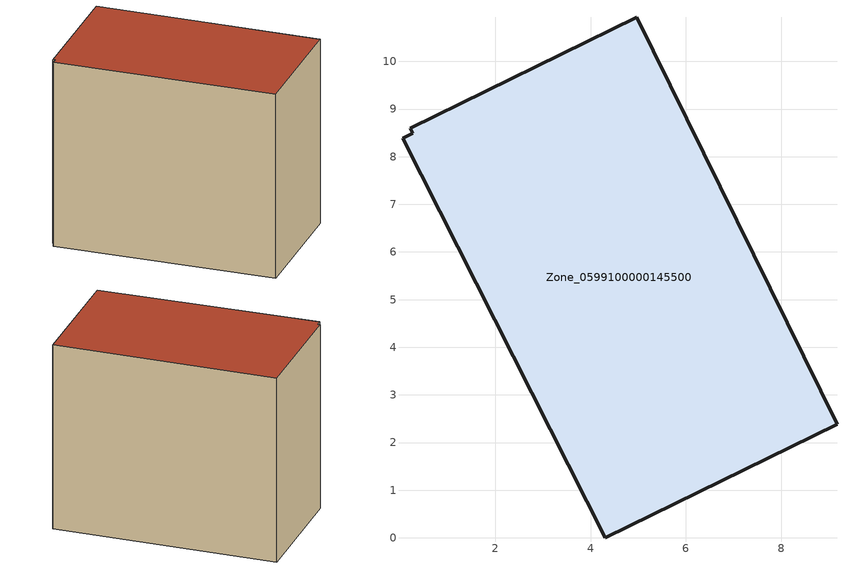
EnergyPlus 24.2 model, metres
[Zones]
Zone_0599100000145500
 floor ground (C_G): 9.17,2.39 4.31,0 0.05,8.39 0.26,8.49 0.21,8.59 4.97,10.93 z0.37
 wall outside (C_F): 9.17,2.39 4.97,10.93 0.21,8.59 0.26,8.49 0.05,8.39 4.31,0 9.17,2.39 z0.37:8.54
 roof outside (C_R): 4.31,0 9.17,2.39 4.97,10.93 0.21,8.59 0.26,8.49 0.05,8.39 z8.54
[BUILDING]
Pand.0599100000145500: North Axis=0; Terrain=City; Loads Convergence Tolerance Value=0.04; Temperature Convergence Tolerance Value=0.4; Solar Distribution=FullExterior; Maximum Number of Warmup Days=25; Minimum Number of Warmup Days=1
[Site:Location]
Rotterdam.The.Hague.AP_ZH_NLD Design_Conditions: Latitude=51.96; Longitude=4.45; Time Zone=1; Elevation=-4.5
[SITE:GROUNDTEMPERATURE:BUILDINGSURFACE]
18, 18, 18, 18, 18, 18, 18, 18, 18, 18, 18, 18
[MATERIAL] Thermal Absorptance=0.9; Solar Absorptance=0.7; Visible Absorptance=0.7
Name | Roughness | Thickness | Conductivity | Density | Specific Heat
G.TI.1965-1974 | MediumSmooth | 0.15 | 0.882353 | 540 | 1210
F.TI.1965-1974 | Rough | 0.3 | 0.697674 | 1920 | 840
R.TI.1965-1974 | MediumRough | 0.2 | 0.232558 | 1500 | 1000
[CONSTRUCTION]
C_G: G.TI.1965-1974
C_F: F.TI.1965-1974
C_R: R.TI.1965-1974
[ZONE]
Zone_0599100000145500: Type=1; Multiplier=1; Ceiling Height=Autocalculate; Volume=Autocalculate; Floor Area=autocalculate; Part of Total Floor Area=Yes
[ZONEINFILTRATION:DESIGNFLOWRATE]
Infil_Zone_0599100000145500: Zone or ZoneList or Space or SpaceList=Zone_0599100000145500; Schedule=AlwaysOn; Design Flow Rate Calculation Method=Flow/Area; Flow Rate per Floor Area=0.003; Constant Term Coefficient=1; Temperature Term Coefficient=0; Velocity Term Coefficient=0; Velocity Squared Term Coefficient=0
[HVACTEMPLATE:ZONE:IDEALLOADSAIRSYSTEM]
Zone_0599100000145500: Maximum Heating Supply Air Temperature=50; Minimum Cooling Supply Air Temperature=13; Maximum Heating Supply Air Humidity Ratio=0.0156; Minimum Cooling Supply Air Humidity Ratio=0.0077; Heating Limit=NoLimit; Cooling Limit=NoLimit; Dehumidification Control Type=ConstantSensibleHeatRatio; Cooling Sensible Heat Ratio=0.7; Dehumidification Setpoint=60; Humidification Control Type=None; Humidification Setpoint=30; Outdoor Air Method=None; Outdoor Air Flow Rate per Person=0.00944; Outdoor Air Flow Rate per Zone Floor Area=0; Outdoor Air Flow Rate per Zone=0; Demand Controlled Ventilation Type=None; Outdoor Air Economizer Type=NoEconomizer; Heat Recovery Type=None; Sensible Heat Recovery Effectiveness=0.7; Latent Heat Recovery Effectiveness=0.65
[ZONECONTROL:THERMOSTAT]
ThermostatControl_Zone_0599100000145500: Zone or ZoneList=Zone_0599100000145500; Control Type Schedule=DualSetpointControlType; Control 1=Thermostat_Zone_0599100000145500; Temperature Difference Between Cutout And Setpoint=0
[THERMOSTATSETPOINT:DUALSETPOINT]
Thermostat_Zone_0599100000145500: Heating Setpoint Temperature Schedule=HeatingSetpoint_Zone_0599100000145500; Cooling Setpoint Temperature Schedule=CoolingSetpoint_Zone_0599100000145500
[SCHEDULE:COMPACT]
HeatingSetpoint_Zone_0599100000145500: Through: 12/31, For: AllDays, Until: 24:00, 21
CoolingSetpoint_Zone_0599100000145500: Through: 12/31, For: AllDays, Until: 24:00, 24
DualSetpointControlType: Through: 12/31, For: AllDays, Until: 24:00, 4
AlwaysOn: Through: 12/31, For: AllDays, Until: 24:00, 1
